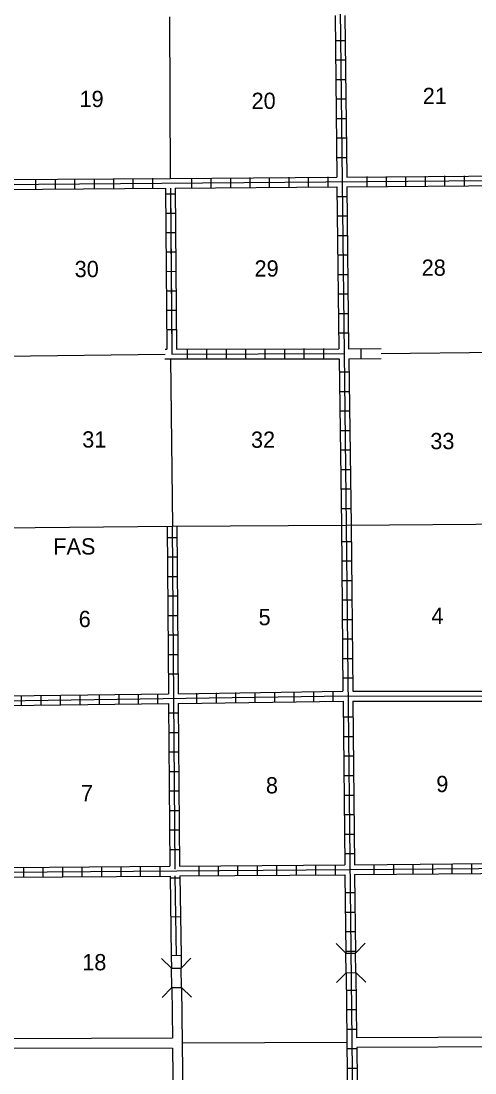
# Model space of a CAD drawing. Extents: x 1640392 to 2166518, y 15983809 to 16412887.
# Drawn here: x 1815026 to 1829013, y 16071194 to 16103556 of the extents above; entities that cross this region are included whole.
import ezdxf

# ---------------------------------------------------------------- set-up
doc = ezdxf.new("R2010")
doc.units = 0
for name, color, linetype in [('L10', 7, 'Continuous'), ('L11', 7, 'Continuous'), ('L13', 7, 'Continuous'), ('L14', 7, 'Continuous'), ('L18', 7, 'Continuous'), ('L21', 7, 'Continuous'), ('L4', 7, 'Continuous'), ('L8', 7, 'Continuous'), ('L9', 7, 'Continuous')]:
    doc.layers.add(name, color=color, linetype=linetype)

msp = doc.modelspace()

# ---------------------------------------------------------------- linework, layer by layer
at = {"layer": 'L10'}
for points in [[(1825245, 16082935), (1830286, 16082935)], [(1825253, 16082635), (1830286, 16082635)], [(1819693, 16071960), (1819753, 16067010)], [(1819991, 16072110), (1820053, 16067018)]]:
    msp.add_lwpolyline(points, dxfattribs=at)
at = {"layer": 'L11'}
for points in [[(1819656, 16074798), (1819662, 16074418)], [(1819956, 16074803), (1819962, 16074423)], [(1819670, 16073818), (1819689, 16072260)], [(1819970, 16073823), (1819991, 16072110)], [(1819678, 16072260), (1814717, 16072243)], [(1830369, 16072293), (1825365, 16072277)], [(1819679, 16071960), (1814720, 16071943)], [(1830371, 16071993), (1825368, 16071977)]]:
    msp.add_lwpolyline(points, dxfattribs=at)
at = {"layer": 'L13'}
msp.add_line((1826124, 16093327), (1830138, 16093377), dxfattribs=at)
for points in [[(1819603, 16103686), (1819620, 16098709)], [(1819464, 16093301), (1814485, 16093235)], [(1819636, 16093160), (1819695, 16088019)], [(1825067, 16072127), (1819995, 16072110)]]:
    msp.add_lwpolyline(points, dxfattribs=at)
at = {"layer": 'L18'}
for p, q in [((1825036, 16074877), (1824732, 16075173)), ((1825336, 16074881), (1825632, 16075185)), ((1819661, 16074418), (1819357, 16074714)), ((1819961, 16074423), (1820257, 16074727)), ((1825036, 16074877), (1825336, 16074881)), ((1825045, 16074277), (1825036, 16074877)), ((1825345, 16074281), (1825336, 16074881)), ((1819661, 16074418), (1819961, 16074423)), ((1819670, 16073818), (1819661, 16074418)), ((1819970, 16073823), (1819961, 16074423)), ((1825045, 16074277), (1824749, 16073973)), ((1825045, 16074277), (1825345, 16074281)), ((1825345, 16074281), (1825649, 16073985)), ((1819670, 16073818), (1819374, 16073514)), ((1819670, 16073818), (1819970, 16073823)), ((1819970, 16073823), (1820274, 16073527))]:
    msp.add_line(p, q, dxfattribs=at)
at = {"layer": 'L4'}
msp.add_lwpolyline([(1809037, 16087910), (1814403, 16087969), (1819678, 16088019), (1825045, 16088044), (1830378, 16088085), (1835678, 16088119)], dxfattribs=at)
at = {"layer": 'L8'}
for p, q in [((1824720, 16102960), (1825020, 16102960)), ((1824728, 16102360), (1825028, 16102360)), ((1824736, 16101760), (1825036, 16101760)), ((1824736, 16101160), (1825036, 16101160)), ((1824745, 16100560), (1825045, 16100560)), ((1824753, 16099960), (1825053, 16099960)), ((1824761, 16099360), (1825061, 16099360)), ((1815487, 16098385), (1815487, 16098685)), ((1816087, 16098394), (1816087, 16098694)), ((1816687, 16098394), (1816687, 16098694)), ((1817287, 16098402), (1817287, 16098702)), ((1817887, 16098410), (1817887, 16098710)), ((1818486, 16098410), (1818486, 16098710)), ((1819086, 16098419), (1819086, 16098719)), ((1820286, 16098427), (1820286, 16098727)), ((1820886, 16098427), (1820886, 16098727)), ((1821486, 16098435), (1821486, 16098735)), ((1822086, 16098444), (1822086, 16098744)), ((1822686, 16098444), (1822686, 16098744)), ((1823286, 16098452), (1823286, 16098752)), ((1823886, 16098452), (1823886, 16098752)), ((1824486, 16098460), (1824486, 16098760)), ((1825686, 16098469), (1825686, 16098769)), ((1826286, 16098477), (1826286, 16098777)), ((1826886, 16098477), (1826886, 16098777)), ((1827486, 16098485), (1827486, 16098785)), ((1828086, 16098494), (1828086, 16098794)), ((1828686, 16098494), (1828686, 16098794)), ((1819779, 16098233), (1819480, 16098231)), ((1824778, 16098160), (1825078, 16098160)), ((1819784, 16097636), (1819485, 16097634)), ((1824778, 16097560), (1825078, 16097560)), ((1819789, 16097040), (1819491, 16097037)), ((1824786, 16096960), (1825086, 16096960)), ((1819794, 16096443), (1819496, 16096441)), ((1824795, 16096360), (1825095, 16096360)), ((1819799, 16095847), (1819501, 16095844)), ((1824803, 16095760), (1825103, 16095760)), ((1819804, 16095250), (1819506, 16095248)), ((1824811, 16095160), (1825111, 16095160)), ((1819809, 16094654), (1819511, 16094651)), ((1824820, 16094560), (1825120, 16094560)), ((1819814, 16094057), (1819516, 16094054)), ((1824828, 16093960), (1825128, 16093960)), ((1823753, 16093177), (1823753, 16093477)), ((1824353, 16093177), (1824353, 16093477)), ((1825503, 16093177), (1825503, 16093477)), ((1820153, 16093160), (1820153, 16093460)), ((1820753, 16093160), (1820753, 16093460)), ((1821353, 16093169), (1821353, 16093469)), ((1821953, 16093169), (1821953, 16093469)), ((1822553, 16093169), (1822553, 16093469)), ((1823153, 16093169), (1823153, 16093469)), ((1824836, 16092760), (1825136, 16092760)), ((1824845, 16092160), (1825145, 16092160)), ((1824853, 16091560), (1825153, 16091560)), ((1824861, 16090960), (1825161, 16090960)), ((1824870, 16090360), (1825170, 16090360)), ((1824878, 16089760), (1825178, 16089760)), ((1824878, 16089160), (1825178, 16089160)), ((1824886, 16088560), (1825186, 16088560)), ((1819828, 16087660), (1819528, 16087660)), ((1825203, 16087535), (1824903, 16087535)), ((1819836, 16087060), (1819536, 16087060)), ((1825203, 16086935), (1824903, 16086935)), ((1819845, 16086460), (1819545, 16086460)), ((1825211, 16086335), (1824911, 16086335)), ((1819845, 16085860), (1819545, 16085860)), ((1825220, 16085735), (1824920, 16085735)), ((1819853, 16085260), (1819553, 16085260)), ((1825228, 16085135), (1824928, 16085135)), ((1819853, 16084660), (1819553, 16084660)), ((1825236, 16084535), (1824936, 16084535)), ((1819861, 16084060), (1819561, 16084060)), ((1825236, 16083935), (1824936, 16083935)), ((1819870, 16083460), (1819570, 16083460)), ((1825245, 16083335), (1824945, 16083335)), ((1815045, 16082502), (1815045, 16082802)), ((1815645, 16082510), (1815645, 16082810)), ((1816245, 16082519), (1816245, 16082819)), ((1816845, 16082527), (1816845, 16082827)), ((1817445, 16082535), (1817445, 16082835)), ((1818045, 16082544), (1818045, 16082844)), ((1818645, 16082552), (1818645, 16082852)), ((1819245, 16082560), (1819245, 16082860)), ((1820445, 16082577), (1820445, 16082877)), ((1821045, 16082585), (1821045, 16082885)), ((1821645, 16082594), (1821645, 16082894)), ((1822245, 16082602), (1822245, 16082902)), ((1822845, 16082610), (1822845, 16082910)), ((1823445, 16082619), (1823445, 16082919)), ((1824045, 16082627), (1824045, 16082927)), ((1824645, 16082635), (1824645, 16082935)), ((1819878, 16082260), (1819578, 16082260)), ((1825261, 16082135), (1824961, 16082135)), ((1819886, 16081660), (1819586, 16081660)), ((1825270, 16081535), (1824970, 16081535)), ((1819886, 16081060), (1819586, 16081060)), ((1825270, 16080935), (1824970, 16080935)), ((1819895, 16080460), (1819595, 16080460)), ((1825278, 16080335), (1824978, 16080335)), ((1819895, 16079860), (1819603, 16079860)), ((1825286, 16079735), (1824986, 16079735)), ((1819903, 16079260), (1819603, 16079260)), ((1825295, 16079135), (1824995, 16079135)), ((1819911, 16078660), (1819611, 16078660)), ((1825303, 16078535), (1825003, 16078535)), ((1819911, 16078060), (1819611, 16078060)), ((1825303, 16077935), (1825003, 16077935)), ((1827111, 16077318), (1827111, 16077618)), ((1827711, 16077318), (1827711, 16077618)), ((1828311, 16077327), (1828311, 16077627)), ((1828911, 16077335), (1828911, 16077635)), ((1815112, 16077227), (1815112, 16077527)), ((1815712, 16077227), (1815712, 16077527)), ((1816312, 16077235), (1816312, 16077535)), ((1816912, 16077235), (1816912, 16077535)), ((1817512, 16077244), (1817512, 16077544)), ((1818112, 16077244), (1818112, 16077544)), ((1818711, 16077252), (1818711, 16077552)), ((1819311, 16077260), (1819311, 16077560)), ((1820511, 16077268), (1820511, 16077569)), ((1821111, 16077268), (1821111, 16077569)), ((1821711, 16077277), (1821711, 16077577)), ((1822311, 16077277), (1822311, 16077577)), ((1822911, 16077285), (1822911, 16077585)), ((1823511, 16077285), (1823511, 16077585)), ((1824111, 16077294), (1824111, 16077594)), ((1824711, 16077302), (1824711, 16077602)), ((1825911, 16077310), (1825911, 16077610)), ((1826511, 16077310), (1826511, 16077610)), ((1825320, 16076735), (1825020, 16076735)), ((1825328, 16076135), (1825028, 16076135)), ((1825336, 16075535), (1825036, 16075535)), ((1825336, 16074935), (1825036, 16074935)), ((1825353, 16073735), (1825053, 16073735)), ((1825361, 16073135), (1825061, 16073135)), ((1825370, 16072535), (1825070, 16072535)), ((1825370, 16071935), (1825070, 16071935)), ((1825378, 16071335), (1825078, 16071335))]:
    msp.add_line(p, q, dxfattribs=at)
for points in [[(1824670, 16119761), (1825045, 16088044)], [(1824703, 16103727), (1824761, 16098752)], [(1825003, 16103727), (1825061, 16098752)], [(1814287, 16098527), (1840844, 16098744), (1845836, 16098727)], [(1814412, 16098677), (1819620, 16098711)], [(1819620, 16098709), (1824761, 16098752)], [(1825061, 16098752), (1830061, 16098794)], [(1814420, 16098377), (1819478, 16098410)], [(1819478, 16098410), (1819520, 16093460)], [(1819628, 16098409), (1819670, 16093459)], [(1819778, 16098410), (1824761, 16098452)], [(1819778, 16098410), (1819820, 16093460)], [(1824761, 16098452), (1824820, 16093469)], [(1825061, 16098452), (1830069, 16098494)], [(1825061, 16098452), (1825120, 16093469)], [(1819628, 16098227), (1819670, 16093310), (1824995, 16093327)], [(1825120, 16093469), (1826123, 16093477)], [(1819460, 16093160), (1824828, 16093169)], [(1819468, 16093460), (1819520, 16093460)], [(1819820, 16093460), (1824820, 16093469)], [(1824828, 16093169), (1824895, 16088044)], [(1825128, 16093169), (1826125, 16093177)], [(1825128, 16093169), (1825195, 16088044)], [(1819528, 16088019), (1819570, 16082860)], [(1819678, 16088019), (1819770, 16077460)], [(1819828, 16088019), (1819870, 16082860)], [(1824895, 16088044), (1824945, 16082935)], [(1825045, 16088044), (1825395, 16056335)], [(1825195, 16088044), (1825245, 16082935)], [(1814603, 16082794), (1819570, 16082860)], [(1819870, 16082860), (1824945, 16082935)], [(1814445, 16082644), (1825078, 16082794)], [(1814603, 16082494), (1819570, 16082560)], [(1819570, 16082560), (1819611, 16077552)], [(1819870, 16082560), (1824953, 16082635)], [(1819870, 16082560), (1819911, 16077560)], [(1824953, 16082635), (1825003, 16077594)], [(1825253, 16082635), (1825303, 16077602)], [(1814512, 16077369), (1846419, 16077618)], [(1825303, 16077602), (1830353, 16077644)], [(1814662, 16077519), (1819611, 16077552)], [(1819911, 16077560), (1825003, 16077594)], [(1825303, 16077302), (1835669, 16077385)], [(1825303, 16077302), (1825336, 16074881)], [(1814662, 16077219), (1819620, 16077252)], [(1819920, 16077260), (1825003, 16077294)], [(1825003, 16077294), (1825036, 16074877)], [(1825045, 16074277), (1825120, 16067035)], [(1825344, 16074281), (1825365, 16072277)], [(1825368, 16071977), (1825420, 16067035)]]:
    msp.add_lwpolyline(points, dxfattribs=at)
at = {"layer": 'L9'}
for p, q in [((1819920, 16077189), (1819622, 16077185)), ((1819938, 16075996), (1819639, 16075992)), ((1819955, 16074803), (1819657, 16074799))]:
    msp.add_line(p, q, dxfattribs=at)
for points in [[(1819628, 16098412), (1819670, 16093461)], [(1825078, 16082794), (1830419, 16082785)], [(1819620, 16077252), (1819656, 16074798)], [(1819770, 16077258), (1819806, 16074801)], [(1819920, 16077260), (1819956, 16074803)]]:
    msp.add_lwpolyline(points, dxfattribs=at)

# ---------------------------------------------------------------- texts
at = {"layer": 'L14'}
for s, p in [('19', (1816828, 16100910)), ('20', (1822128, 16100852)), ('21', (1827403, 16101002)), ('30', (1816678, 16095677)), ('29', (1822220, 16095694)), ('28', (1827370, 16095719)), ('31', (1816912, 16090435)), ('32', (1822111, 16090427)), ('33', (1827636, 16090385)), ('6', (1816803, 16084910)), ('5', (1822345, 16084969)), ('4', (1827670, 16085010)), ('8', (1822570, 16079794)), ('9', (1827820, 16079835)), ('7', (1816870, 16079552)), ('18', (1816912, 16074352))]:
    msp.add_text(s, height=500, rotation=360, dxfattribs=at).set_placement(p)
at = {"layer": 'L21'}
msp.add_text('FAS', height=500, rotation=360, dxfattribs=at).set_placement((1816020, 16087144))

doc.saveas('drawing.dxf')
